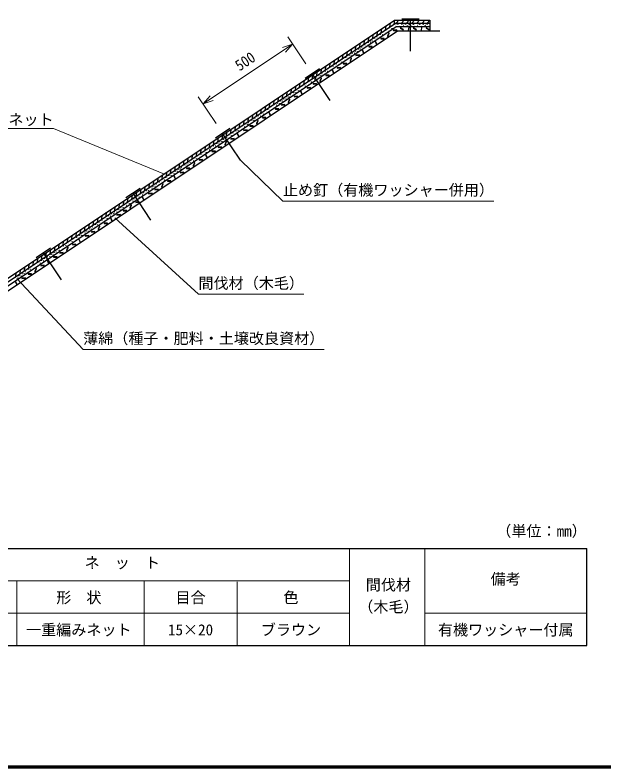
# Model space of a CAD drawing. Units: millimetres, scale not verified. Extents: x 200 to 8200, y 200 to 5825.
# Drawn here: x 1733 to 4468, y 200 to 3689 of the extents above; entities that cross this region are included whole.
import ezdxf
from ezdxf.enums import TextEntityAlignment as Align

# ---------------------------------------------------------------- set-up
doc = ezdxf.new("R2010")
doc.units = ezdxf.units.MM
doc.header["$LTSCALE"] = 20
for name, color, linetype, lineweight in [('C-BMK-HTXT', 1, 'Continuous', 13), ('C-MTR-FRAM', 5, 'Continuous', 25), ('C-MTR-LINE', 5, 'Continuous', 13), ('C-STR', 7, 'Continuous', 25), ('C-STR-DIM', 1, 'Continuous', 13), ('C-TTL', 2, 'Continuous', 70)]:
    doc.layers.add(name, color=color, linetype=linetype, lineweight=lineweight)
doc.layers.add('C-MTR-TXT', color=5, linetype='Continuous')
doc.styles.add('ＭＳ ゴシック', font='')
doc.styles.get('ＭＳ ゴシック').set_extended_font_data('MS Gothic')

msp = doc.modelspace()

# ---------------------------------------------------------------- linework, layer by layer
at = {"layer": 'C-BMK-HTXT'}
for p, q in [((1352.21, 3163.44), (1912.21, 3163.44)), ((1912.21, 3163.44), (2427.26, 2950.92)), ((2780.14, 3015.5), (2976.96, 2826.37)), ((2976.96, 2826.37), (3956.96, 2826.37)), ((2196.26, 2747.66), (2584.57, 2394.19)), ((1741.78, 2466.21), (2049.08, 2137.86)), ((2584.57, 2394.19), (3074.57, 2394.19)), ((2049.08, 2137.86), (3169.08, 2137.86))]:
    msp.add_line(p, q, dxfattribs=at)
at = {"layer": 'C-MTR-FRAM'}
for p, q in [((423.41, 1213.86), (4387.68, 1213.86)), ((4387.68, 763.86), (4387.68, 1213.86)), ((423.41, 763.86), (4387.68, 763.86))]:
    msp.add_line(p, q, dxfattribs=at)
at = {"layer": 'C-MTR-LINE'}
for p, q in [((3285.43, 1213.86), (3285.43, 1063.86)), ((3635.43, 1213.86), (3635.43, 763.86)), ((1173.27, 1063.86), (3285.43, 1063.86)), ((1741.73, 1063.86), (1741.73, 763.86)), ((2332.73, 1063.86), (2332.73, 764.86)), ((2763.73, 1058.86), (2763.73, 759.86)), ((3285.43, 1063.86), (3285.43, 763.86)), ((423.41, 913.86), (3285.43, 913.86)), ((3635.43, 913.86), (4387.68, 913.86))]:
    msp.add_line(p, q, dxfattribs=at)
at = {"layer": 'C-STR'}
for p, q in [((1241.84, 2163.87), (3494.32, 3666.09)), ((3494.32, 3666.09), (3492.17, 3646.62)), ((3494.32, 3666.09), (3659.46, 3666.09)), ((3515.42, 3666.09), (3502.84, 3651.09)), ((3539.42, 3666.09), (3526.84, 3651.09)), ((3609.46, 3671.09), (3529.46, 3671.09)), ((3563.42, 3666.09), (3550.84, 3651.09)), ((3569.46, 3521.09), (3569.46, 3671.09)), ((3587.42, 3666.09), (3574.84, 3651.09)), ((3611.42, 3666.09), (3598.84, 3651.09)), ((3635.42, 3666.09), (3622.84, 3651.09)), ((3659.42, 3666.09), (3646.84, 3651.09)), ((3659.46, 3666.09), (3659.46, 3616.09)), ((1250.17, 2151.39), (3498.86, 3651.09)), ((1258.49, 2138.91), (3503.41, 3636.09)), ((3454.39, 3639.46), (3452.24, 3619.99)), ((3474.35, 3652.77), (3472.21, 3633.31)), ((3498.86, 3651.09), (3659.46, 3651.09)), ((3503.41, 3636.09), (3592.65, 3636.09)), ((3503.41, 3636.09), (3659.46, 3636.09)), ((3560.86, 3633.87), (3558.08, 3618.11)), ((3559.66, 3617.83), (3562.43, 3633.59)), ((3560.86, 3633.87), (3562.43, 3633.59)), ((3620.86, 3633.87), (3618.08, 3618.11)), ((3619.66, 3617.83), (3622.43, 3633.59)), ((3620.86, 3633.87), (3622.43, 3633.59)), ((1269.59, 2122.27), (3509.46, 3616.09)), ((3394.49, 3599.51), (3392.34, 3580.04)), ((3414.45, 3612.82), (3412.3, 3593.36)), ((3434.42, 3626.14), (3432.27, 3606.68)), ((3509.46, 3616.09), (3705.31, 3616.09)), ((3509.46, 3616.09), (3705.31, 3616.09)), ((3558.08, 3618.11), (3559.66, 3617.83)), ((3618.08, 3618.11), (3619.66, 3617.83)), ((3334.59, 3559.56), (3332.44, 3540.09)), ((3354.55, 3572.87), (3352.4, 3553.41)), ((3374.52, 3586.19), (3372.37, 3566.73)), ((3404.94, 3567.75), (3406.41, 3568.39)), ((3404.94, 3567.75), (3411.37, 3553.1)), ((3412.84, 3553.74), (3406.41, 3568.39)), ((3462.16, 3590.94), (3463.65, 3590.36)), ((3294.65, 3532.93), (3292.5, 3513.46)), ((3314.62, 3546.24), (3312.47, 3526.78)), ((3345.04, 3527.8), (3346.51, 3528.44)), ((3345.04, 3527.8), (3351.47, 3513.15)), ((3352.94, 3513.79), (3346.51, 3528.44)), ((3411.37, 3553.1), (3412.84, 3553.74)), ((3234.75, 3492.98), (3232.6, 3473.51)), ((3254.72, 3506.29), (3252.57, 3486.83)), ((3274.69, 3519.61), (3272.54, 3500.15)), ((3351.47, 3513.15), (3352.94, 3513.79)), ((3194.82, 3466.34), (3192.67, 3446.88)), ((3214.78, 3479.66), (3212.64, 3460.2)), ((3146.17, 3439.91), (3079.61, 3395.52)), ((3134.92, 3426.39), (3132.77, 3406.93)), ((3154.88, 3439.71), (3152.73, 3420.25)), ((3174.85, 3453.03), (3172.7, 3433.56)), ((3205.27, 3434.59), (3206.74, 3435.23)), ((3205.27, 3434.59), (3211.7, 3419.93)), ((3213.17, 3420.58), (3206.74, 3435.23)), ((3211.7, 3419.93), (3213.17, 3420.58)), ((3075.02, 3386.45), (3072.87, 3366.98)), ((3094.98, 3399.76), (3092.83, 3380.3)), ((3114.95, 3413.08), (3112.8, 3393.62)), ((3196.11, 3292.92), (3112.89, 3417.71)), ((3035.08, 3359.81), (3032.93, 3340.35)), ((3055.05, 3373.13), (3052.9, 3353.67)), ((2975.18, 3319.86), (2973.03, 3300.4)), ((2995.15, 3333.18), (2993, 3313.72)), ((3015.12, 3346.5), (3012.97, 3327.03)), ((3058.17, 3336.48), (3059.63, 3337.12)), ((3058.17, 3336.48), (3064.6, 3321.83)), ((3066.06, 3322.47), (3059.63, 3337.12)), ((3064.6, 3321.83), (3066.06, 3322.47)), ((2935.25, 3293.23), (2933.1, 3273.77)), ((2955.21, 3306.55), (2953.07, 3287.09)), ((2875.35, 3253.28), (2873.2, 3233.82)), ((2895.31, 3266.6), (2893.17, 3247.14)), ((2915.28, 3279.92), (2913.13, 3260.45)), ((2815.45, 3213.33), (2813.3, 3193.87)), ((2835.41, 3226.65), (2833.26, 3207.19)), ((2855.38, 3239.97), (2853.23, 3220.5)), ((2911.06, 3238.37), (2912.52, 3239.01)), ((2911.06, 3238.37), (2917.49, 3223.72)), ((2918.96, 3224.36), (2912.52, 3239.01)), ((2917.49, 3223.72), (2918.96, 3224.36)), ((2775.51, 3186.7), (2773.36, 3167.24)), ((2795.48, 3200.02), (2793.33, 3180.56)), ((2839.09, 3175.63), (2823.12, 3174.59)), ((2839.19, 3174.03), (2839.09, 3175.63)), ((2730.19, 3162.49), (2663.63, 3118.1)), ((2715.61, 3146.75), (2713.46, 3127.29)), ((2735.58, 3160.07), (2733.43, 3140.61)), ((2755.55, 3173.39), (2753.4, 3153.92)), ((2763.95, 3140.26), (2765.42, 3140.91)), ((2771.85, 3126.26), (2765.42, 3140.91)), ((2823.12, 3174.59), (2823.22, 3173)), ((2823.22, 3173), (2839.19, 3174.03)), ((2655.71, 3106.8), (2653.56, 3087.34)), ((2675.68, 3120.12), (2673.53, 3100.66)), ((2695.64, 3133.44), (2693.5, 3113.97)), ((2780.14, 3015.5), (2696.91, 3140.29)), ((2763.95, 3140.26), (2770.38, 3125.61)), ((2770.38, 3125.61), (2771.85, 3126.26)), ((2615.78, 3080.17), (2613.63, 3060.71)), ((2635.74, 3093.49), (2633.6, 3074.03)), ((2555.88, 3040.22), (2553.73, 3020.76)), ((2575.84, 3053.54), (2573.69, 3034.08)), ((2595.81, 3066.86), (2593.66, 3047.39)), ((2616.85, 3042.16), (2618.31, 3042.8)), ((2616.85, 3042.16), (2623.28, 3027.5)), ((2624.74, 3028.15), (2618.31, 3042.8)), ((2515.94, 3013.59), (2513.79, 2994.13)), ((2535.91, 3026.91), (2533.76, 3007.44)), ((2623.28, 3027.5), (2624.74, 3028.15)), ((2456.04, 2973.64), (2453.89, 2954.18)), ((2476.01, 2986.96), (2473.86, 2967.5)), ((2495.98, 3000.27), (2493.83, 2980.81)), ((2396.14, 2933.69), (2393.99, 2914.23)), ((2416.11, 2947.01), (2413.96, 2927.55)), ((2436.08, 2960.33), (2433.93, 2940.86)), ((2469.74, 2944.05), (2471.21, 2944.69)), ((2469.74, 2944.05), (2476.17, 2929.4)), ((2477.64, 2930.04), (2471.21, 2944.69)), ((2356.21, 2907.06), (2354.06, 2887.6)), ((2376.17, 2920.38), (2374.03, 2900.91)), ((2476.17, 2929.4), (2477.64, 2930.04)), ((2314.21, 2885.06), (2247.66, 2840.68)), ((2364.16, 2738.08), (2280.93, 2862.87)), ((2296.31, 2867.11), (2294.16, 2847.65)), ((2316.27, 2880.43), (2314.13, 2860.97)), ((2336.24, 2893.74), (2334.09, 2874.28)), ((2236.41, 2827.16), (2234.26, 2807.7)), ((2256.37, 2840.48), (2254.22, 2821.02)), ((2276.34, 2853.8), (2274.19, 2834.33)), ((2322.63, 2845.94), (2324.1, 2846.58)), ((2322.63, 2845.94), (2329.07, 2831.29)), ((2330.53, 2831.93), (2324.1, 2846.58)), ((2196.47, 2800.53), (2194.32, 2781.07)), ((2216.44, 2813.85), (2214.29, 2794.38)), ((2136.57, 2760.58), (2134.42, 2741.12)), ((2156.54, 2773.9), (2154.39, 2754.44)), ((2176.51, 2787.21), (2174.36, 2767.75)), ((2096.64, 2733.95), (2094.49, 2714.49)), ((2116.6, 2747.27), (2114.46, 2727.8)), ((2175.53, 2747.83), (2176.99, 2748.48)), ((2175.53, 2747.83), (2181.96, 2733.18)), ((2183.42, 2733.82), (2176.99, 2748.48)), ((2181.96, 2733.18), (2183.42, 2733.82)), ((2036.74, 2694), (2034.59, 2674.54)), ((2056.7, 2707.32), (2054.56, 2687.85)), ((2076.67, 2720.63), (2074.52, 2701.17)), ((1976.84, 2654.05), (1974.69, 2634.59)), ((1996.8, 2667.37), (1994.65, 2647.9)), ((2016.77, 2680.68), (2014.62, 2661.22)), ((2103.56, 2685.09), (2087.59, 2684.06)), ((2087.59, 2684.06), (2087.69, 2682.46)), ((2087.69, 2682.46), (2103.66, 2683.49)), ((2103.66, 2683.49), (2103.56, 2685.09)), ((1936.9, 2627.42), (1934.75, 2607.96)), ((1956.87, 2640.74), (1954.72, 2621.27)), ((2028.42, 2649.72), (2029.89, 2650.37)), ((2028.42, 2649.72), (2034.85, 2635.07)), ((2036.32, 2635.72), (2029.89, 2650.37)), ((2034.85, 2635.07), (2036.32, 2635.72)), ((1898.24, 2607.64), (1831.68, 2563.25)), ((1948.18, 2460.65), (1864.96, 2585.45)), ((1877, 2587.47), (1874.85, 2568.01)), ((1896.97, 2600.79), (1894.82, 2581.32)), ((1916.94, 2614.1), (1914.79, 2594.64)), ((1817.1, 2547.52), (1814.95, 2528.06)), ((1837.07, 2560.84), (1834.92, 2541.37)), ((1857.04, 2574.15), (1854.89, 2554.69)), ((1881.32, 2551.62), (1882.78, 2552.26)), ((1881.32, 2551.62), (1887.75, 2536.97)), ((1889.21, 2537.61), (1882.78, 2552.26)), ((1777.17, 2520.89), (1775.02, 2501.43)), ((1797.13, 2534.21), (1794.99, 2514.74)), ((1887.75, 2536.97), (1889.21, 2537.61)), ((1737.23, 2494.26), (1735.09, 2474.79)), ((1757.2, 2507.57), (1755.05, 2488.11)), ((1734.21, 2453.51), (1735.68, 2454.15)), ((1734.21, 2453.51), (1740.64, 2438.86)), ((1742.11, 2439.5), (1735.68, 2454.15)), ((1740.64, 2438.86), (1742.11, 2439.5))]:
    msp.add_line(p, q, dxfattribs=at)
at = {"layer": 'C-STR', "color": 1}
msp.add_line((2329.07, 2831.29), (2330.53, 2831.93), dxfattribs=at)
at = {"layer": 'C-STR'}
for points in [[(3536.66, 3621.6), (3522.8, 3629.6), (3522, 3628.21), (3535.86, 3620.21)], [(3596.66, 3621.6), (3582.8, 3629.6), (3582, 3628.21), (3595.86, 3620.21)], [(3656.38, 3622.43), (3642.52, 3630.43), (3641.72, 3629.04), (3655.58, 3621.04)], [(3505.44, 3620.03), (3489.47, 3619), (3489.58, 3617.4), (3505.54, 3618.43)], [(3505.61, 3620.14), (3489.64, 3619.11), (3489.75, 3617.51), (3505.71, 3618.55)], [(3446.8, 3580.92), (3430.83, 3579.89), (3430.93, 3578.29), (3446.9, 3579.32)], [(3391.61, 3544.11), (3375.65, 3543.08), (3375.75, 3541.49), (3391.72, 3542.52)], [(3289.92, 3474.5), (3295.73, 3489.4), (3294.24, 3489.98), (3288.43, 3475.08)], [(3331.71, 3504.17), (3315.75, 3503.13), (3315.85, 3501.54), (3331.82, 3502.57)], [(3273.07, 3465.06), (3257.1, 3464.02), (3257.2, 3462.43), (3273.17, 3463.46)], [(3244.42, 3445.95), (3228.46, 3444.92), (3228.56, 3443.32), (3244.53, 3444.36)], [(3150.15, 3381.28), (3155.96, 3396.19), (3154.47, 3396.77), (3148.66, 3381.86)], [(3191.94, 3410.95), (3175.98, 3409.92), (3176.08, 3408.32), (3192.05, 3409.36)], [(3104.66, 3352.74), (3088.69, 3351.71), (3088.79, 3350.11), (3104.76, 3351.14)], [(3133.3, 3371.84), (3117.33, 3370.81), (3117.44, 3369.21), (3133.4, 3370.24)], [(3003.04, 3283.17), (3008.86, 3298.08), (3007.37, 3298.66), (3001.55, 3283.75)], [(3044.84, 3312.84), (3028.87, 3311.81), (3028.97, 3310.22), (3044.94, 3311.25)], [(2957.55, 3254.63), (2941.58, 3253.6), (2941.69, 3252), (2957.65, 3253.03)], [(2986.19, 3273.73), (2970.23, 3272.7), (2970.33, 3271.1), (2986.3, 3272.14)], [(2897.73, 3214.74), (2881.77, 3213.7), (2881.87, 3212.11), (2897.83, 3213.14)], [(2855.94, 3185.07), (2861.75, 3199.97), (2860.26, 3200.55), (2854.45, 3185.65)], [(2810.44, 3156.52), (2794.48, 3155.49), (2794.58, 3153.89), (2810.55, 3154.93)], [(2750.63, 3116.63), (2734.66, 3115.6), (2734.76, 3114), (2750.73, 3115.03)], [(2691.98, 3077.52), (2676.01, 3076.49), (2676.12, 3074.89), (2692.08, 3075.92)], [(2708.83, 3086.96), (2714.64, 3101.87), (2713.15, 3102.45), (2707.34, 3087.54)], [(2663.34, 3058.42), (2647.37, 3057.38), (2647.47, 3055.79), (2663.44, 3056.82)], [(2561.73, 2988.85), (2567.54, 3003.76), (2566.05, 3004.34), (2560.23, 2989.43)], [(2603.52, 3018.52), (2587.55, 3017.49), (2587.66, 3015.89), (2603.62, 3016.93)], [(2544.88, 2979.41), (2528.91, 2978.38), (2529.01, 2976.78), (2544.98, 2977.81)], [(2516.23, 2960.31), (2500.26, 2959.28), (2500.37, 2957.68), (2516.33, 2958.71)], [(2414.62, 2890.74), (2420.43, 2905.65), (2418.94, 2906.23), (2413.13, 2891.32)], [(2456.41, 2920.41), (2440.45, 2919.38), (2440.55, 2917.79), (2456.52, 2918.82)], [(2369.12, 2862.2), (2353.16, 2861.17), (2353.26, 2859.57), (2369.23, 2860.6)], [(2397.77, 2881.3), (2381.8, 2880.27), (2381.91, 2878.67), (2397.87, 2879.71)], [(2267.51, 2792.64), (2273.33, 2807.54), (2271.83, 2808.12), (2266.02, 2793.22)], [(2309.31, 2822.31), (2293.34, 2821.27), (2293.44, 2819.68), (2309.41, 2820.71)], [(2222.02, 2764.09), (2206.05, 2763.06), (2206.16, 2761.46), (2222.12, 2762.5)], [(2250.66, 2783.2), (2234.7, 2782.16), (2234.8, 2780.57), (2250.77, 2781.6)], [(2162.2, 2724.2), (2146.23, 2723.17), (2146.34, 2721.57), (2162.3, 2722.6)], [(2120.41, 2694.53), (2126.22, 2709.44), (2124.73, 2710.02), (2118.92, 2695.11)], [(2074.91, 2665.98), (2058.95, 2664.95), (2059.05, 2663.36), (2075.02, 2664.39)], [(2015.09, 2626.09), (1999.13, 2625.06), (1999.23, 2623.46), (2015.2, 2624.49)], [(1956.45, 2586.98), (1940.48, 2585.95), (1940.59, 2584.35), (1956.55, 2585.38)], [(1973.3, 2596.42), (1979.11, 2611.33), (1977.62, 2611.91), (1971.81, 2597)], [(1927.81, 2567.88), (1911.84, 2566.84), (1911.94, 2565.25), (1927.91, 2566.28)], [(1826.2, 2498.31), (1832.01, 2513.22), (1830.52, 2513.8), (1824.7, 2498.89)], [(1867.99, 2527.98), (1852.02, 2526.95), (1852.13, 2525.35), (1868.09, 2526.39)], [(1809.34, 2488.87), (1793.38, 2487.84), (1793.48, 2486.24), (1809.45, 2487.28)], [(1780.7, 2469.77), (1764.73, 2468.74), (1764.84, 2467.14), (1780.8, 2468.17)]]:
    msp.add_lwpolyline(points, close=True, dxfattribs=at)
msp.add_lwpolyline([(3463.65, 3590.36), (3469.46, 3605.26), (3467.97, 3605.85), (3462.16, 3590.94)], dxfattribs=at)
for centre in [(3487.33, 3637.69), (3497.68, 3638.94), (3502.28, 3647.69), (3502.54, 3647.83), (3510.5, 3646.37), (3518.17, 3640.51), (3529.11, 3646.37), (3536.15, 3640.72), (3545.93, 3646.34), (3555.23, 3641.64), (3563.92, 3646.37), (3571.59, 3640.51), (3582.53, 3646.37), (3589.57, 3640.72), (3600.84, 3640.51), (3611.78, 3646.37), (3618.82, 3640.72), (3628.6, 3646.34), (3637.9, 3641.64), (3646.59, 3646.37), (3654.26, 3640.51), (3428.6, 3598.55), (3438.23, 3597.93), (3444.08, 3608.88), (3453.07, 3608.09), (3458.09, 3618.19), (3467.47, 3617.43), (3473.04, 3628.19), (3473.32, 3628.38), (3482.31, 3627.59), (3482.68, 3627.57), (3372.99, 3561.47), (3382.62, 3560.85), (3384.16, 3568.91), (3393.79, 3568.29), (3402.49, 3581.1), (3412.83, 3582.35), (3413.65, 3588.55), (3423.99, 3589.8), (3328.57, 3531.85), (3337.57, 3531.05), (3342.58, 3541.15), (3352.93, 3542.4), (3358.04, 3551.46), (3368.39, 3552.71), (3268.65, 3491.88), (3278.28, 3491.26), (3284.13, 3502.21), (3293.12, 3501.41), (3298.14, 3511.51), (3308.49, 3512.76), (3313.09, 3521.52), (3322.72, 3520.9), (3224.21, 3462.24), (3233.84, 3461.62), (3239.69, 3472.57), (3248.68, 3471.77), (3253.7, 3481.87), (3264.04, 3483.12), (3168.72, 3419.55), (3173.32, 3428.31), (3182.96, 3427.69), (3188.81, 3438.63), (3197.8, 3437.84), (3202.82, 3447.94), (3209.26, 3452.23), (3213.16, 3449.19), (3219.6, 3453.48), (3113.93, 3388.66), (3124.28, 3389.91), (3128.88, 3398.67), (3138.51, 3398.05), (3144.36, 3408.99), (3153.35, 3408.2), (3158.37, 3418.3), (3055.48, 3349.71), (3069.49, 3359.02), (3079.83, 3360.27), (3084.44, 3369.03), (3094.07, 3368.41), (3099.92, 3379.35), (3108.91, 3378.56), (3011.03, 3320.07), (3020.03, 3319.28), (3025.04, 3329.38), (3035.39, 3330.63), (3039.99, 3339.39), (3049.63, 3338.77), (3064.47, 3348.92), (2951.11, 3280.11), (2966.59, 3290.43), (2975.58, 3289.64), (2980.6, 3299.74), (2990.95, 3300.99), (2995.55, 3309.75), (3005.18, 3309.13), (2906.67, 3250.47), (2916.3, 3249.85), (2922.15, 3260.79), (2931.14, 3260), (2936.16, 3270.1), (2946.5, 3271.35), (2960.74, 3279.49), (2847.27, 3210.82), (2857.62, 3212.07), (2862.22, 3220.83), (2871.85, 3220.21), (2877.71, 3231.15), (2886.7, 3230.36), (2891.72, 3240.46), (2902.06, 3241.71), (2802.83, 3181.18), (2813.17, 3182.43), (2817.78, 3191.19), (2827.41, 3190.57), (2833.26, 3201.51), (2842.25, 3200.72), (2744.38, 3142.23), (2753.37, 3141.44), (2758.39, 3151.54), (2768.73, 3152.79), (2773.34, 3161.55), (2782.97, 3160.93), (2788.82, 3171.87), (2797.81, 3171.08), (2699.93, 3112.59), (2708.93, 3111.8), (2713.94, 3121.9), (2724.29, 3123.15), (2728.89, 3131.91), (2738.53, 3131.29), (2640.01, 3072.63), (2649.64, 3072.01), (2655.49, 3082.95), (2664.48, 3082.16), (2669.5, 3092.26), (2679.85, 3093.51), (2684.45, 3102.27), (2694.08, 3101.65), (2595.56, 3042.99), (2605.2, 3042.37), (2611.05, 3053.31), (2620.04, 3052.52), (2625.06, 3062.62), (2635.4, 3063.87), (2536.17, 3003.34), (2546.52, 3004.59), (2551.12, 3013.35), (2560.75, 3012.73), (2566.6, 3023.67), (2575.6, 3022.88), (2580.61, 3032.98), (2590.96, 3034.23), (2491.73, 2973.7), (2502.07, 2974.95), (2506.68, 2983.71), (2516.31, 2983.09), (2522.16, 2994.03), (2531.15, 2993.24), (2433.28, 2934.76), (2442.27, 2933.96), (2447.29, 2944.06), (2457.63, 2945.31), (2462.24, 2954.07), (2471.87, 2953.45), (2477.72, 2964.39), (2486.71, 2963.6), (2388.83, 2905.12), (2397.82, 2904.32), (2402.84, 2914.42), (2413.19, 2915.67), (2417.79, 2924.43), (2427.43, 2923.81), (2328.91, 2865.15), (2338.54, 2864.53), (2344.39, 2875.48), (2353.38, 2874.68), (2358.4, 2884.78), (2368.74, 2886.03), (2373.35, 2894.79), (2382.98, 2894.17), (2279.86, 2826.75), (2284.46, 2835.51), (2294.1, 2834.89), (2299.95, 2845.84), (2308.94, 2845.04), (2313.96, 2855.14), (2324.3, 2856.39), (2225.07, 2795.86), (2235.42, 2797.11), (2240.02, 2805.87), (2249.65, 2805.25), (2255.5, 2816.2), (2264.5, 2815.4), (2269.51, 2825.5), (2166.62, 2756.92), (2180.63, 2766.22), (2190.97, 2767.47), (2195.58, 2776.23), (2205.21, 2775.61), (2211.06, 2786.56), (2220.05, 2785.76), (2122.17, 2727.28), (2131.17, 2726.48), (2136.18, 2736.58), (2146.53, 2737.83), (2151.13, 2746.59), (2160.77, 2745.97), (2175.61, 2756.12), (2062.25, 2687.31), (2071.88, 2686.69), (2077.73, 2697.64), (2086.72, 2696.84), (2091.74, 2706.94), (2102.09, 2708.19), (2106.69, 2716.95), (2116.32, 2716.33), (2017.81, 2657.67), (2027.44, 2657.05), (2033.29, 2668), (2042.28, 2667.2), (2047.3, 2677.3), (2057.64, 2678.55), (1958.41, 2618.02), (1968.76, 2619.27), (1973.36, 2628.03), (1983, 2627.41), (1988.85, 2638.36), (1997.84, 2637.56), (2002.86, 2647.66), (2013.2, 2648.91), (1913.97, 2588.39), (1924.31, 2589.63), (1928.92, 2598.39), (1938.55, 2597.77), (1944.4, 2608.72), (1953.39, 2607.92), (1855.52, 2549.44), (1864.51, 2548.64), (1869.53, 2558.75), (1879.87, 2560), (1884.48, 2568.75), (1894.11, 2568.13), (1899.96, 2579.08), (1908.95, 2578.28), (1811.07, 2519.8), (1820.07, 2519), (1825.08, 2529.11), (1835.43, 2530.36), (1840.03, 2539.11), (1849.67, 2538.49), (1751.15, 2479.83), (1760.78, 2479.21), (1766.63, 2490.16), (1775.62, 2489.36), (1780.64, 2499.47), (1790.99, 2500.72), (1795.59, 2509.47), (1805.22, 2508.85), (1736.2, 2469.83), (1746.54, 2471.08)]:
    msp.add_circle(centre, 0.3, dxfattribs=at)
at = {"layer": 'C-STR-DIM'}
for p, q in [((3082.79, 3462.84), (2999.57, 3587.63)), ((2605.78, 3276.93), (3021.76, 3554.36)), ((3021.76, 3554.36), (2974.4, 3538.33)), ((3021.76, 3554.36), (2988.76, 3516.79)), ((2666.81, 3185.42), (2583.59, 3310.21)), ((2605.78, 3276.93), (2638.78, 3314.5)), ((2605.78, 3276.93), (2653.14, 3292.96))]:
    msp.add_line(p, q, dxfattribs=at)
at = {"layer": 'C-TTL'}
msp.add_lwpolyline([(200, 200), (8200, 200), (8200, 5740), (200, 5740)], close=True, dxfattribs=at)

# ---------------------------------------------------------------- texts
at = {"layer": 'C-BMK-HTXT', "color": 7, "style": 'ＭＳ ゴシック'}
for s, p in [('分解性樹脂ネット', (1352.21, 3163.44)), ('止め釘（有機ワッシャー併用）', (2976.96, 2836.37)), ('間伐材（木毛）', (2584.57, 2404.19)), ('薄綿（種子・肥料・土壌改良資材）', (2049.08, 2147.86))]:
    msp.add_text(s, height=51.32, dxfattribs=at).set_placement(p, align=Align.BOTTOM_LEFT)
at = {"layer": 'C-MTR-TXT', "style": 'ＭＳ ゴシック'}
msp.add_text('（単位：mm）', height=51.32, dxfattribs=at).set_placement((3967.68, 1253.86), align=Align.BOTTOM_LEFT)
for s, p in [('ネ\u3000ッ\u3000ト', (2230.96, 1106.86)), ('備考', (4011.56, 1031.04)), ('間伐材', (3466.7, 1004.26)), ('（木毛）', (3466.7, 902.26))]:
    msp.add_text(s, height=51.32, dxfattribs=at).set_placement(p, align=Align.BOTTOM_CENTER)
for s, p in [('形\u3000状', (2029.12, 986.16)), ('目合', (2547.98, 986.16)), ('色', (3014.05, 986.16)), ('一重編みネット', (2029.12, 836.48)), ('15×20', (2547.98, 836.48)), ('ブラウン', (3014.05, 836.48)), ('有機ワッシャー付属', (4011.56, 836.48))]:
    msp.add_text(s, height=51.32, dxfattribs=at).set_placement(p, align=Align.MIDDLE_CENTER)
at = {"layer": 'C-STR-DIM', "color": 7, "style": 'ＭＳ ゴシック', "width": 0.9}
msp.add_text('500', height=51.32, rotation=33.7, dxfattribs=at).set_placement((2784.63, 3414.73), align=Align.BOTTOM_LEFT)

doc.saveas('drawing.dxf')
